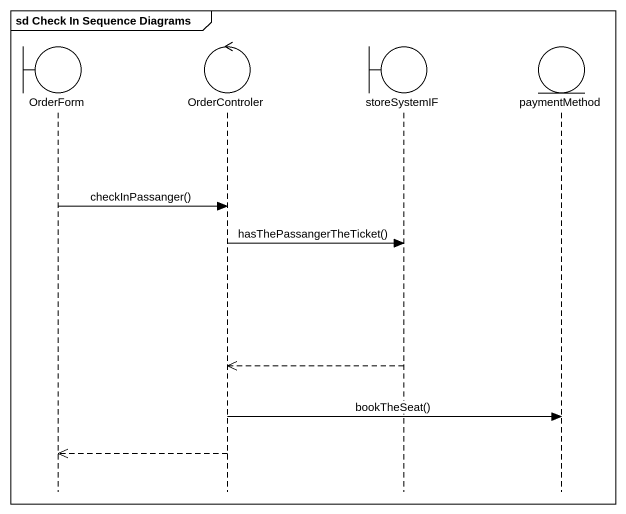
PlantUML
@startuml
mainframe sd Check In Sequence Diagrams
hide footbox
boundary OrderForm
control OrderControler
boundary storeSystemIF
entity paymentMethod

OrderForm -> OrderControler : checkInPassanger()
OrderControler -> storeSystemIF : hasThePassangerTheTicket()
storeSystemIF -->> OrderControler
OrderControler -> paymentMethod : bookTheSeat()
OrderControler -->> OrderForm
@enduml
